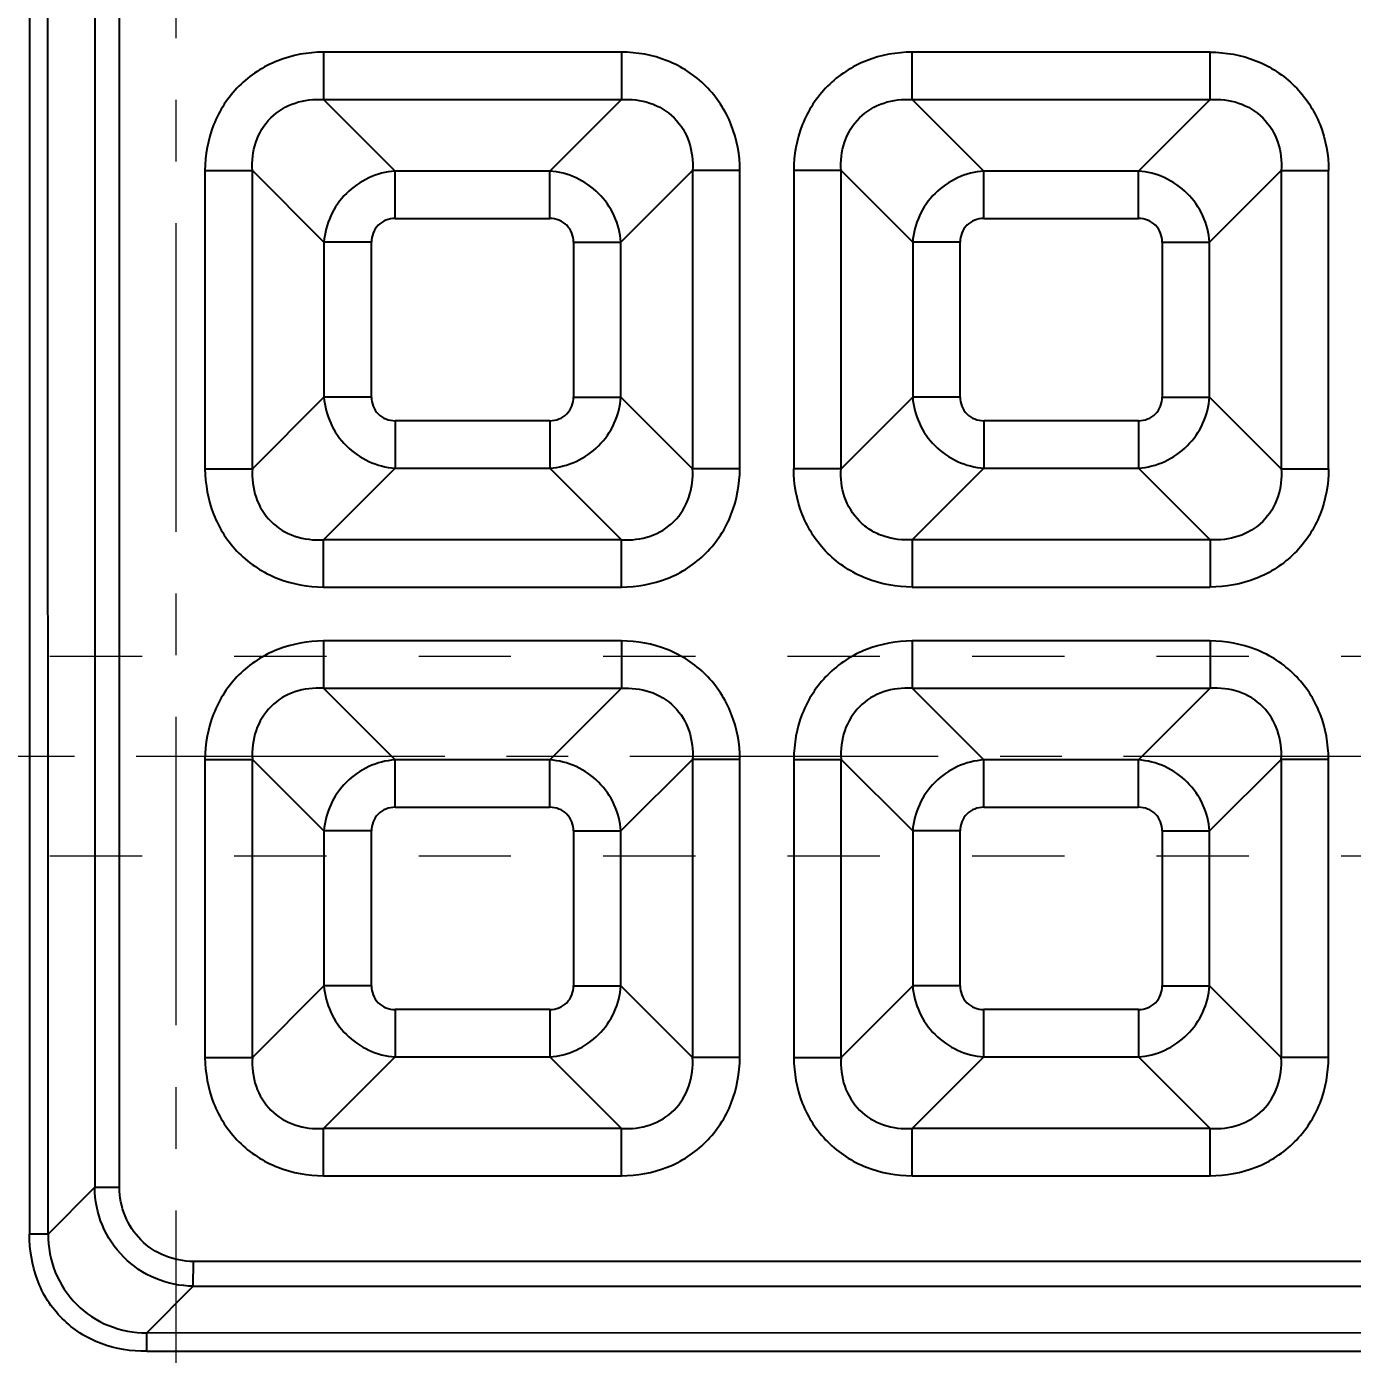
# Model space of a CAD drawing. Header units: millimetres. Extents: x 2750 to 4049, y 1371 to 1831.
# Drawn here: x 3110.2 to 3163.4, y 1620.3 to 1673.6 of the extents above; entities that cross this region are included whole.
import ezdxf

# ---------------------------------------------------------------- set-up
doc = ezdxf.new("R2010")
doc.units = ezdxf.units.MM
doc.linetypes.add('CENTER', pattern=[0.6, 0.375, -0.075, 0.075, -0.075])
doc.linetypes.add('HIDDEN', pattern=[0.2, 0.1, -0.1])
doc.layers.add('11', color=7, linetype='Continuous')
doc.layers.add('center', color=1, linetype='CENTER', lineweight=9)
doc.layers.add('cool', color=153, linetype='HIDDEN', lineweight=9)
doc.styles.get("Standard").update_dxf_attribs({"font": 'arial.ttf'})
doc.dimstyles.get("Standard").update_dxf_attribs({"dimtxt": 0.18, "dimasz": 0.18, "dimexe": 0.18, "dimexo": 0.0625, "dimgap": 0.09, "dimtad": 0, "dimtih": 1, "dimtoh": 1, "dimzin": 0, "dimdsep": 46, "dimtxsty": 'Standard', "dimcen": 0.09, "dimadec": 0, "dimazin": 0, "dimtfac": 1, "dimtofl": 0, "dimtmove": 0, "dimatfit": 3, "dimfxl": 0, "dimtolj": 1, "dimtzin": 0, "dimarcsym": 0})

# ---------------------------------------------------------------- blocks, each defined once
blk = doc.blocks.new('*D57')
at = {"color": 4, "lineweight": -2, "transparency": 16777216}
blk.add_line((3267.385, 1644.343), (3285.665, 1644.343), dxfattribs=at)
at = {"layer": 'Defpoints', "color": 0, "transparency": 16777216}
for p in [(3267.385, 1644.343), (3285.665, 1644.343), (3116.195, 1615.342)]:
    blk.add_point(p, dxfattribs=at)
at = {"color": 6, "transparency": 16777216, "insert": (3294.136, 1644.343), "char_height": 5, "attachment_point": 5}
blk.add_mtext('\\A1;29.00', dxfattribs=at)
blk = doc.blocks.new('*D87')
at = {"color": 4, "lineweight": -2, "transparency": 16777216}
blk.add_line((3225.591, 1663.342), (3285.665, 1663.342), dxfattribs=at)
at = {"layer": 'Defpoints', "color": 0, "transparency": 16777216}
for p in [(3225.591, 1663.342), (3285.665, 1663.342), (3116.195, 1615.342)]:
    blk.add_point(p, dxfattribs=at)
at = {"color": 6, "transparency": 16777216, "insert": (3294.194, 1663.342), "char_height": 5, "attachment_point": 5}
blk.add_mtext('\\A1;48.00', dxfattribs=at)
blk = doc.blocks.new('*D88')
at = {"color": 4, "lineweight": -2, "transparency": 16777216}
blk.add_line((3203.591, 1697.342), (3285.665, 1697.342), dxfattribs=at)
at = {"layer": 'Defpoints', "color": 0, "transparency": 16777216}
for p in [(3203.591, 1697.342), (3285.665, 1697.342), (3116.195, 1615.342)]:
    blk.add_point(p, dxfattribs=at)
at = {"color": 6, "transparency": 16777216, "insert": (3294.096, 1697.342), "char_height": 5, "attachment_point": 5}
blk.add_mtext('\\A1;82.00', dxfattribs=at)
blk = doc.blocks.new('*D89')
at = {"color": 4, "lineweight": -2, "transparency": 16777216}
blk.add_line((3226.163, 1712.343), (3285.665, 1712.343), dxfattribs=at)
at = {"layer": 'Defpoints', "color": 0, "transparency": 16777216}
for p in [(3226.163, 1712.343), (3285.665, 1712.343), (3116.195, 1615.342)]:
    blk.add_point(p, dxfattribs=at)
at = {"color": 6, "transparency": 16777216, "insert": (3294.093, 1712.343), "char_height": 5, "attachment_point": 5}
blk.add_mtext('\\A1;97.00', dxfattribs=at)
blk = doc.blocks.new('*D90')
at = {"color": 4, "lineweight": -2, "transparency": 16777216}
blk.add_line((3163.591, 1726.342), (3285.665, 1726.342), dxfattribs=at)
at = {"layer": 'Defpoints', "color": 0, "transparency": 16777216}
for p in [(3163.591, 1726.342), (3285.665, 1726.342), (3116.195, 1615.342)]:
    blk.add_point(p, dxfattribs=at)
at = {"color": 6, "transparency": 16777216, "insert": (3295.8, 1726.342), "char_height": 5, "attachment_point": 5}
blk.add_mtext('\\A1;111.00', dxfattribs=at)
blk = doc.blocks.new('*D91')
at = {"color": 4, "lineweight": -2, "transparency": 16777216}
blk.add_line((3120.595, 1732.342), (3285.665, 1732.342), dxfattribs=at)
at = {"layer": 'Defpoints', "color": 0, "transparency": 16777216}
for p in [(3120.595, 1732.342), (3285.665, 1732.342), (3116.195, 1615.342)]:
    blk.add_point(p, dxfattribs=at)
at = {"color": 6, "transparency": 16777216, "insert": (3295.8, 1732.342), "char_height": 5, "attachment_point": 5}
blk.add_mtext('\\A1;117.00', dxfattribs=at)
blk = doc.blocks.new('*D58')
at = {"color": 4, "lineweight": -2, "transparency": 16777216}
blk.add_line((3116.195, 1763.362), (3116.195, 1782.427), dxfattribs=at)
at = {"layer": 'Defpoints', "color": 0, "transparency": 16777216}
for p in [(3116.195, 1782.427), (3116.195, 1763.362), (3116.195, 1615.342)]:
    blk.add_point(p, dxfattribs=at)
at = {"color": 6, "transparency": 16777216, "insert": (3116.195, 1788.912), "char_height": 5, "attachment_point": 5, "rotation": 90}
blk.add_mtext('\\A1;0.00', dxfattribs=at)
blk = doc.blocks.new('*D59')
at = {"color": 4, "lineweight": -2, "transparency": 16777216}
for p, q in [((3159.221, 1772.171), (3159.221, 1782.171)), ((3159.191, 1762.171), (3159.221, 1772.171)), ((3159.191, 1730.742), (3159.191, 1762.171))]:
    blk.add_line(p, q, dxfattribs=at)
at = {"layer": 'Defpoints', "color": 0, "transparency": 16777216}
for p in [(3159.221, 1782.171), (3159.191, 1730.742), (3116.195, 1615.342)]:
    blk.add_point(p, dxfattribs=at)
at = {"color": 6, "transparency": 16777216, "insert": (3159.221, 1790.699), "char_height": 5, "attachment_point": 5, "rotation": 90}
blk.add_mtext('\\A1;43.00', dxfattribs=at)
blk = doc.blocks.new('*D98')
at = {"color": 4, "lineweight": -2, "transparency": 16777216}
blk.add_line((3199.191, 1701.742), (3199.191, 1782.171), dxfattribs=at)
at = {"layer": 'Defpoints', "color": 0, "transparency": 16777216}
for p in [(3199.191, 1782.171), (3199.191, 1701.742), (3116.195, 1615.342)]:
    blk.add_point(p, dxfattribs=at)
at = {"color": 6, "transparency": 16777216, "insert": (3199.191, 1790.602), "char_height": 5, "attachment_point": 5, "rotation": 90}
blk.add_mtext('\\A1;83.00', dxfattribs=at)
blk = doc.blocks.new('*D99')
at = {"color": 4, "lineweight": -2, "transparency": 16777216}
blk.add_line((3221.191, 1667.742), (3221.191, 1782.171), dxfattribs=at)
at = {"layer": 'Defpoints', "color": 0, "transparency": 16777216}
for p in [(3221.191, 1782.171), (3221.191, 1667.742), (3116.195, 1615.342)]:
    blk.add_point(p, dxfattribs=at)
at = {"color": 6, "transparency": 16777216, "insert": (3221.191, 1792.306), "char_height": 5, "attachment_point": 5, "rotation": 90}
blk.add_mtext('\\A1;105.00', dxfattribs=at)
blk = doc.blocks.new('*D62')
at = {"color": 4, "lineweight": -2, "transparency": 16777216}
blk.add_line((2965.005, 1644.343), (2946.725, 1644.343), dxfattribs=at)
at = {"layer": 'Defpoints', "color": 0, "transparency": 16777216}
for p in [(2946.725, 1644.343), (2965.005, 1644.343), (3116.195, 1615.342)]:
    blk.add_point(p, dxfattribs=at)
at = {"color": 6, "transparency": 16777216, "insert": (2938.255, 1644.343), "char_height": 5, "attachment_point": 5}
blk.add_mtext('\\A1;29.00', dxfattribs=at)
blk = doc.blocks.new('*D63')
at = {"color": 4, "lineweight": -2, "transparency": 16777216}
blk.add_line((3007.769, 1663.342), (2946.725, 1663.342), dxfattribs=at)
at = {"layer": 'Defpoints', "color": 0, "transparency": 16777216}
for p in [(2946.725, 1663.342), (3007.769, 1663.342), (3116.195, 1615.342)]:
    blk.add_point(p, dxfattribs=at)
at = {"color": 6, "transparency": 16777216, "insert": (2938.197, 1663.342), "char_height": 5, "attachment_point": 5}
blk.add_mtext('\\A1;48.00', dxfattribs=at)
blk = doc.blocks.new('*D64')
at = {"color": 4, "lineweight": -2, "transparency": 16777216}
blk.add_line((3029.769, 1697.342), (2946.725, 1697.342), dxfattribs=at)
at = {"layer": 'Defpoints', "color": 0, "transparency": 16777216}
for p in [(2946.725, 1697.342), (3029.769, 1697.342), (3116.195, 1615.342)]:
    blk.add_point(p, dxfattribs=at)
at = {"color": 6, "transparency": 16777216, "insert": (2938.294, 1697.342), "char_height": 5, "attachment_point": 5}
blk.add_mtext('\\A1;82.00', dxfattribs=at)
blk = doc.blocks.new('*D65')
at = {"color": 4, "lineweight": -2, "transparency": 16777216}
blk.add_line((3006.228, 1712.343), (2946.725, 1712.343), dxfattribs=at)
at = {"layer": 'Defpoints', "color": 0, "transparency": 16777216}
for p in [(2946.725, 1712.343), (3006.228, 1712.343), (3116.195, 1615.342)]:
    blk.add_point(p, dxfattribs=at)
at = {"color": 6, "transparency": 16777216, "insert": (2938.297, 1712.343), "char_height": 5, "attachment_point": 5}
blk.add_mtext('\\A1;97.00', dxfattribs=at)
blk = doc.blocks.new('*D66')
at = {"color": 4, "lineweight": -2, "transparency": 16777216}
blk.add_line((3068.769, 1726.342), (2946.725, 1726.342), dxfattribs=at)
at = {"layer": 'Defpoints', "color": 0, "transparency": 16777216}
for p in [(2946.725, 1726.342), (3068.769, 1726.342), (3116.195, 1615.342)]:
    blk.add_point(p, dxfattribs=at)
at = {"color": 6, "transparency": 16777216, "insert": (2936.59, 1726.342), "char_height": 5, "attachment_point": 5}
blk.add_mtext('\\A1;111.00', dxfattribs=at)
blk = doc.blocks.new('*D67')
at = {"color": 4, "lineweight": -2, "transparency": 16777216}
blk.add_line((3111.795, 1732.342), (2946.725, 1732.342), dxfattribs=at)
at = {"layer": 'Defpoints', "color": 0, "transparency": 16777216}
for p in [(2946.725, 1732.342), (3111.795, 1732.342), (3116.195, 1615.342)]:
    blk.add_point(p, dxfattribs=at)
at = {"color": 6, "transparency": 16777216, "insert": (2936.59, 1732.342), "char_height": 5, "attachment_point": 5}
blk.add_mtext('\\A1;117.00', dxfattribs=at)
blk = doc.blocks.new('*D74')
at = {"color": 4, "lineweight": -2, "transparency": 16777216}
for p, q in [((3073.169, 1772.171), (3073.169, 1782.171)), ((3073.199, 1762.171), (3073.169, 1772.171)), ((3073.199, 1730.7), (3073.199, 1762.171))]:
    blk.add_line(p, q, dxfattribs=at)
at = {"layer": 'Defpoints', "color": 0, "transparency": 16777216}
for p in [(3073.169, 1782.171), (3073.199, 1730.7), (3116.195, 1615.342)]:
    blk.add_point(p, dxfattribs=at)
at = {"color": 6, "transparency": 16777216, "insert": (3073.169, 1790.699), "char_height": 5, "attachment_point": 5, "rotation": 90}
blk.add_mtext('\\A1;43.00', dxfattribs=at)
blk = doc.blocks.new('*D75')
at = {"color": 4, "lineweight": -2, "transparency": 16777216}
for p, q in [((3034.169, 1772.171), (3034.169, 1782.171)), ((3033.199, 1762.171), (3034.169, 1772.171)), ((3033.199, 1701.742), (3033.199, 1762.171))]:
    blk.add_line(p, q, dxfattribs=at)
at = {"layer": 'Defpoints', "color": 0, "transparency": 16777216}
for p in [(3034.169, 1782.171), (3033.199, 1701.742), (3116.195, 1615.342)]:
    blk.add_point(p, dxfattribs=at)
at = {"color": 6, "transparency": 16777216, "insert": (3034.169, 1790.602), "char_height": 5, "attachment_point": 5, "rotation": 90}
blk.add_mtext('\\A1;83.00', dxfattribs=at)
blk = doc.blocks.new('*D76')
at = {"color": 4, "lineweight": -2, "transparency": 16777216}
for p, q in [((3012.169, 1772.171), (3012.169, 1782.171)), ((3011.199, 1762.171), (3012.169, 1772.171)), ((3011.199, 1667.742), (3011.199, 1762.171))]:
    blk.add_line(p, q, dxfattribs=at)
at = {"layer": 'Defpoints', "color": 0, "transparency": 16777216}
for p in [(3012.169, 1782.171), (3011.199, 1667.742), (3116.195, 1615.342)]:
    blk.add_point(p, dxfattribs=at)
at = {"color": 6, "transparency": 16777216, "insert": (3012.169, 1792.306), "char_height": 5, "attachment_point": 5, "rotation": 90}
blk.add_mtext('\\A1;105.00', dxfattribs=at)
blk = doc.blocks.new('*D81')
at = {"color": 4, "lineweight": -2, "transparency": 16777216}
for p, q in [((2998.896, 1770.309), (2998.896, 1780.309)), ((2993.195, 1760.309), (2998.896, 1770.309)), ((2993.195, 1624.342), (2993.195, 1760.309))]:
    blk.add_line(p, q, dxfattribs=at)
at = {"layer": 'Defpoints', "color": 0, "transparency": 16777216}
for p in [(2998.896, 1780.309), (2993.195, 1624.342), (3116.195, 1615.342)]:
    blk.add_point(p, dxfattribs=at)
at = {"color": 6, "transparency": 16777216, "insert": (2998.896, 1790.444), "char_height": 5, "attachment_point": 5, "rotation": 90}
blk.add_mtext('\\A1;123.00', dxfattribs=at)
blk = doc.blocks.new('*D82')
at = {"color": 4, "lineweight": -2, "transparency": 16777216}
blk.add_line((2988.795, 1620.342), (2945.646, 1620.342), dxfattribs=at)
at = {"layer": 'Defpoints', "color": 0, "transparency": 16777216}
for p in [(2945.646, 1620.342), (2988.795, 1620.342), (3116.195, 1615.342)]:
    blk.add_point(p, dxfattribs=at)
at = {"color": 6, "transparency": 16777216, "insert": (2939.161, 1620.342), "char_height": 5, "attachment_point": 5}
blk.add_mtext('\\A1;5.00', dxfattribs=at)

msp = doc.modelspace()

# ---------------------------------------------------------------- linework, layer by layer
at = {"layer": '11', "color": 7, "linetype": 'Continuous'}
for p, q in [((3111.055, 1625.165), (3111.04, 1704.414)), ((3112.925, 1702.453), (3112.925, 1627.03)), ((3113.915, 1627.035), (3113.915, 1702.453)), ((3110.312, 1700.965), (3110.312, 1625.165)), ((3122.101, 1672.579), (3122.101, 1670.678)), ((3134.059, 1672.579), (3122.101, 1672.579)), ((3134.059, 1672.579), (3134.059, 1670.678)), ((3145.719, 1670.678), (3145.719, 1672.579)), ((3157.676, 1672.579), (3145.719, 1672.579)), ((3157.676, 1670.678), (3157.676, 1672.579)), ((3122.101, 1670.678), (3134.059, 1670.678)), ((3122.101, 1670.678), (3124.974, 1667.805)), ((3131.186, 1667.805), (3134.059, 1670.678)), ((3145.719, 1670.678), (3157.676, 1670.678)), ((3145.719, 1670.678), (3148.592, 1667.805)), ((3154.803, 1667.805), (3157.676, 1670.678)), ((3117.35, 1667.828), (3117.35, 1655.87)), ((3117.35, 1667.828), (3119.251, 1667.828)), ((3119.251, 1655.87), (3119.251, 1667.827)), ((3122.124, 1664.955), (3119.251, 1667.827)), ((3136.91, 1667.828), (3134.037, 1664.955)), ((3136.91, 1667.828), (3136.91, 1655.87)), ((3138.81, 1667.828), (3136.91, 1667.828)), ((3138.81, 1655.87), (3138.81, 1667.828)), ((3140.968, 1667.828), (3140.968, 1655.87)), ((3142.868, 1667.828), (3140.968, 1667.828)), ((3142.868, 1655.87), (3142.868, 1667.827)), ((3145.741, 1664.955), (3142.868, 1667.827)), ((3160.527, 1667.827), (3157.654, 1664.955)), ((3160.527, 1667.828), (3162.428, 1667.828)), ((3160.527, 1667.827), (3160.527, 1655.87)), ((3162.428, 1655.87), (3162.428, 1667.828)), ((3124.974, 1665.905), (3124.974, 1667.805)), ((3131.186, 1667.805), (3124.974, 1667.805)), ((3131.186, 1665.905), (3131.186, 1667.805)), ((3148.592, 1665.905), (3148.592, 1667.805)), ((3154.803, 1667.805), (3148.592, 1667.805)), ((3154.803, 1665.905), (3154.803, 1667.805)), ((3124.974, 1665.905), (3131.186, 1665.905)), ((3148.592, 1665.905), (3154.803, 1665.905)), ((3122.124, 1664.955), (3122.124, 1658.743)), ((3124.024, 1664.955), (3122.124, 1664.955)), ((3124.024, 1658.743), (3124.024, 1664.955)), ((3132.136, 1664.955), (3132.136, 1658.743)), ((3132.136, 1664.955), (3134.037, 1664.955)), ((3134.037, 1658.743), (3134.037, 1664.955)), ((3145.741, 1664.955), (3145.741, 1658.743)), ((3147.642, 1664.955), (3145.741, 1664.955)), ((3147.642, 1658.743), (3147.642, 1664.955)), ((3155.754, 1664.955), (3155.754, 1658.743)), ((3155.754, 1664.955), (3157.654, 1664.955)), ((3157.654, 1658.743), (3157.654, 1664.955)), ((3119.251, 1655.87), (3122.124, 1658.743)), ((3124.024, 1658.743), (3122.124, 1658.743)), ((3132.136, 1658.743), (3134.037, 1658.743)), ((3134.037, 1658.743), (3136.91, 1655.87)), ((3142.868, 1655.87), (3145.741, 1658.743)), ((3147.642, 1658.743), (3145.741, 1658.743)), ((3155.754, 1658.743), (3157.654, 1658.743)), ((3157.654, 1658.743), (3160.527, 1655.87)), ((3124.974, 1657.793), (3124.974, 1655.892)), ((3131.186, 1657.793), (3124.974, 1657.793)), ((3131.186, 1657.793), (3131.186, 1655.892)), ((3148.592, 1657.793), (3148.592, 1655.892)), ((3154.803, 1657.793), (3148.592, 1657.793)), ((3154.803, 1657.793), (3154.803, 1655.892)), ((3117.35, 1655.87), (3119.251, 1655.87)), ((3124.974, 1655.892), (3122.101, 1653.019)), ((3124.974, 1655.892), (3131.186, 1655.892)), ((3134.059, 1653.019), (3131.186, 1655.892)), ((3138.81, 1655.87), (3136.91, 1655.87)), ((3142.868, 1655.87), (3140.968, 1655.87)), ((3148.592, 1655.892), (3145.719, 1653.019)), ((3148.592, 1655.892), (3154.803, 1655.892)), ((3157.676, 1653.019), (3154.803, 1655.892)), ((3160.527, 1655.87), (3162.428, 1655.87)), ((3122.101, 1651.119), (3122.101, 1653.019)), ((3134.059, 1653.019), (3122.101, 1653.019)), ((3134.059, 1651.119), (3134.059, 1653.019)), ((3145.719, 1653.019), (3145.719, 1651.119)), ((3157.676, 1653.019), (3145.719, 1653.019)), ((3157.676, 1653.019), (3157.676, 1651.119)), ((3122.101, 1651.119), (3134.059, 1651.119)), ((3145.719, 1651.119), (3157.676, 1651.119)), ((3122.101, 1648.961), (3122.101, 1647.061)), ((3134.059, 1648.961), (3122.101, 1648.961)), ((3134.059, 1648.961), (3134.059, 1647.061)), ((3145.719, 1648.961), (3145.719, 1647.061)), ((3157.676, 1648.961), (3145.719, 1648.961)), ((3157.676, 1648.961), (3157.676, 1647.061)), ((3122.101, 1647.061), (3134.059, 1647.061)), ((3122.101, 1647.061), (3124.974, 1644.188)), ((3131.186, 1644.188), (3134.059, 1647.061)), ((3145.719, 1647.061), (3157.676, 1647.061)), ((3145.719, 1647.061), (3148.592, 1644.188)), ((3154.803, 1644.188), (3157.676, 1647.061)), ((3117.35, 1644.21), (3117.35, 1632.253)), ((3117.35, 1644.21), (3119.251, 1644.21)), ((3119.251, 1632.253), (3119.251, 1644.21)), ((3122.124, 1641.337), (3119.251, 1644.21)), ((3124.974, 1642.287), (3124.974, 1644.188)), ((3131.186, 1644.188), (3124.974, 1644.188)), ((3131.186, 1642.287), (3131.186, 1644.188)), ((3136.91, 1644.21), (3134.037, 1641.337)), ((3136.91, 1644.21), (3136.91, 1632.253)), ((3138.81, 1644.21), (3136.91, 1644.21)), ((3138.81, 1632.253), (3138.81, 1644.21)), ((3140.968, 1644.21), (3140.968, 1632.253)), ((3140.968, 1644.21), (3142.868, 1644.21)), ((3142.868, 1632.253), (3142.868, 1644.21)), ((3145.741, 1641.337), (3142.868, 1644.21)), ((3154.803, 1644.188), (3148.592, 1644.188)), ((3148.592, 1642.287), (3148.592, 1644.188)), ((3154.803, 1642.287), (3154.803, 1644.188)), ((3160.527, 1644.21), (3157.654, 1641.337)), ((3162.428, 1644.21), (3160.527, 1644.21)), ((3160.527, 1644.21), (3160.527, 1632.253)), ((3162.428, 1632.253), (3162.428, 1644.21)), ((3124.974, 1642.287), (3131.186, 1642.287)), ((3148.592, 1642.287), (3154.803, 1642.287)), ((3122.124, 1641.337), (3122.124, 1635.126)), ((3124.024, 1641.337), (3122.124, 1641.337)), ((3124.024, 1635.126), (3124.024, 1641.337)), ((3132.136, 1641.337), (3132.136, 1635.126)), ((3132.136, 1641.337), (3134.037, 1641.337)), ((3134.037, 1635.126), (3134.037, 1641.337)), ((3147.642, 1641.337), (3145.741, 1641.337)), ((3145.741, 1641.337), (3145.741, 1635.126)), ((3147.642, 1635.126), (3147.642, 1641.337)), ((3155.754, 1641.337), (3157.654, 1641.337)), ((3155.754, 1641.337), (3155.754, 1635.126)), ((3157.654, 1635.126), (3157.654, 1641.337)), ((3119.251, 1632.253), (3122.124, 1635.126)), ((3124.024, 1635.126), (3122.124, 1635.126)), ((3132.136, 1635.126), (3134.037, 1635.126)), ((3134.037, 1635.126), (3136.91, 1632.253)), ((3142.868, 1632.253), (3145.741, 1635.126)), ((3147.642, 1635.126), (3145.741, 1635.126)), ((3155.754, 1635.126), (3157.654, 1635.126)), ((3157.654, 1635.126), (3160.527, 1632.253)), ((3124.974, 1634.175), (3124.974, 1632.275)), ((3131.186, 1634.175), (3124.974, 1634.175)), ((3131.186, 1634.175), (3131.186, 1632.275)), ((3154.803, 1634.175), (3148.592, 1634.175)), ((3148.592, 1632.275), (3148.592, 1634.175)), ((3154.803, 1634.175), (3154.803, 1632.275)), ((3117.35, 1632.253), (3119.251, 1632.253)), ((3124.974, 1632.275), (3122.101, 1629.402)), ((3124.974, 1632.275), (3131.186, 1632.275)), ((3134.059, 1629.402), (3131.186, 1632.275)), ((3138.81, 1632.253), (3136.91, 1632.253)), ((3140.968, 1632.253), (3142.868, 1632.253)), ((3148.592, 1632.275), (3145.719, 1629.402)), ((3148.592, 1632.275), (3154.803, 1632.275)), ((3157.676, 1629.402), (3154.803, 1632.275)), ((3162.428, 1632.253), (3160.527, 1632.253)), ((3122.101, 1627.501), (3122.101, 1629.402)), ((3134.059, 1629.402), (3122.101, 1629.402)), ((3134.059, 1627.501), (3134.059, 1629.402)), ((3157.676, 1629.402), (3145.719, 1629.402)), ((3145.719, 1627.501), (3145.719, 1629.402)), ((3157.676, 1627.501), (3157.676, 1629.402)), ((3122.101, 1627.501), (3134.059, 1627.501)), ((3145.719, 1627.501), (3157.676, 1627.501)), ((3111.055, 1625.165), (3112.92, 1627.03)), ((3113.915, 1627.035), (3112.925, 1627.035)), ((3111.055, 1625.165), (3110.312, 1625.165)), ((3116.879, 1623.071), (3116.884, 1624.066)), ((3192.302, 1624.066), (3116.884, 1624.066)), ((3116.879, 1623.071), (3115.014, 1621.206)), ((3116.879, 1623.076), (3192.302, 1623.076)), ((3115.014, 1620.464), (3115.014, 1621.206)), ((3194.263, 1621.191), (3115.014, 1621.206)), ((3115.014, 1620.464), (3190.814, 1620.464))]:
    msp.add_line(p, q, dxfattribs=at)
for radius in [87.342, 87.216, 86.564]:
    msp.add_circle((3110.191, 1620.342), radius, dxfattribs=at)
for centre, radius, start, end in [((3116.221, 1620.342), 102.032, 15.93718, 173.82065), ((3116.221, 1620.342), 102.166, 11.51801, 171.23114), ((3116.221, 1620.342), 101.53, 16.85876, 173.82581), ((3116.221, 1620.342), 100.442, 17.04696, 159.08959), ((3116.221, 1620.342), 100.141, 16.58737, 159.08959), ((3116.221, 1620.342), 100.057, 13.76735, 158.94397), ((3116.221, 1620.342), 98.859, 11.90883, 158.81116), ((3110.191, 1620.342), 86.224, 1.58486, 88.41514), ((3110.191, 1620.342), 85.581, 1.58486, 88.41514), ((3110.193, 1620.342), 83.694, 2.93581, 87.06419), ((3110.193, 1620.342), 82.705, 2.93581, 87.06419)]:
    msp.add_arc(centre, radius, start, end, dxfattribs=at)
for points, knots in [([(3122.101, 1672.579), (3121.48, 1672.579), (3120.226, 1672.348), (3118.619, 1671.31), (3117.578, 1669.703), (3117.35, 1668.448), (3117.35, 1667.828)], [0, 0, 0, 0, 0.25017, 0.500034, 0.749869, 1, 1, 1, 1]), ([(3138.81, 1667.828), (3138.81, 1668.449), (3138.58, 1669.703), (3137.541, 1671.31), (3135.935, 1672.351), (3134.68, 1672.579), (3134.059, 1672.579)], [0, 0, 0, 0, 0.25017, 0.500034, 0.749869, 1, 1, 1, 1]), ([(3145.719, 1672.579), (3145.098, 1672.579), (3143.842, 1672.353), (3142.236, 1671.31), (3141.193, 1669.704), (3140.968, 1668.449), (3140.968, 1667.828)], [0, 0, 0, 0, 0.250158, 0.500035, 0.749895, 1, 1, 1, 1]), ([(3157.676, 1672.579), (3158.298, 1672.579), (3159.554, 1672.353), (3161.159, 1671.31), (3162.202, 1669.704), (3162.428, 1668.449), (3162.428, 1667.828)], [0, 0, 0, 0, 0.250182, 0.500038, 0.749876, 1, 1, 1, 1]), ([(3119.251, 1667.828), (3119.228, 1668.207), (3119.31, 1668.988), (3119.921, 1670.009), (3120.942, 1670.619), (3121.722, 1670.701), (3122.101, 1670.678)], [0, 0, 0, 0, 0.249313, 0.500091, 0.750812, 1, 1, 1, 1]), ([(3134.059, 1670.678), (3134.439, 1670.701), (3135.219, 1670.619), (3136.24, 1670.008), (3136.85, 1668.987), (3136.933, 1668.207), (3136.91, 1667.828)], [0, 0, 0, 0, 0.249313, 0.500091, 0.750812, 1, 1, 1, 1]), ([(3142.868, 1667.828), (3142.846, 1668.207), (3142.927, 1668.988), (3143.538, 1670.009), (3144.559, 1670.619), (3145.339, 1670.701), (3145.719, 1670.678)], [0, 0, 0, 0, 0.249311, 0.500089, 0.75081, 1, 1, 1, 1]), ([(3157.676, 1670.678), (3158.056, 1670.701), (3158.837, 1670.619), (3159.858, 1670.008), (3160.468, 1668.987), (3160.55, 1668.207), (3160.527, 1667.828)], [0, 0, 0, 0, 0.249311, 0.500089, 0.75081, 1, 1, 1, 1]), ([(3124.974, 1667.805), (3124.613, 1667.781), (3123.889, 1667.594), (3122.974, 1666.954), (3122.335, 1666.039), (3122.148, 1665.316), (3122.124, 1664.955)], [0, 0, 0, 0, 0.248694, 0.500007, 0.751316, 1, 1, 1, 1]), ([(3134.037, 1664.955), (3134.012, 1665.316), (3133.826, 1666.04), (3133.186, 1666.954), (3132.271, 1667.594), (3131.547, 1667.781), (3131.186, 1667.805)], [0, 0, 0, 0, 0.248694, 0.500007, 0.751316, 1, 1, 1, 1]), ([(3148.592, 1667.805), (3148.231, 1667.781), (3147.507, 1667.594), (3146.592, 1666.954), (3145.952, 1666.039), (3145.766, 1665.316), (3145.741, 1664.955)], [0, 0, 0, 0, 0.248694, 0.500007, 0.751316, 1, 1, 1, 1]), ([(3157.654, 1664.955), (3157.629, 1665.316), (3157.443, 1666.04), (3156.803, 1666.954), (3155.888, 1667.594), (3155.165, 1667.781), (3154.803, 1667.805)], [0, 0, 0, 0, 0.248694, 0.500007, 0.751316, 1, 1, 1, 1]), ([(3124.974, 1665.905), (3124.731, 1665.905), (3124.216, 1665.713), (3124.024, 1665.198), (3124.024, 1664.955)], [0, 0, 0, 0, 0.500164, 1, 1, 1, 1]), ([(3132.136, 1664.955), (3132.136, 1665.198), (3131.944, 1665.713), (3131.429, 1665.905), (3131.186, 1665.905)], [0, 0, 0, 0, 0.500164, 1, 1, 1, 1]), ([(3148.592, 1665.905), (3148.348, 1665.905), (3147.833, 1665.713), (3147.642, 1665.198), (3147.642, 1664.955)], [0, 0, 0, 0, 0.500164, 1, 1, 1, 1]), ([(3155.754, 1664.955), (3155.754, 1665.198), (3155.562, 1665.713), (3155.047, 1665.905), (3154.803, 1665.905)], [0, 0, 0, 0, 0.500164, 1, 1, 1, 1]), ([(3122.124, 1658.743), (3122.148, 1658.382), (3122.335, 1657.658), (3122.975, 1656.743), (3123.889, 1656.103), (3124.613, 1655.917), (3124.974, 1655.892)], [0, 0, 0, 0, 0.248694, 0.500007, 0.751316, 1, 1, 1, 1]), ([(3124.024, 1658.743), (3124.024, 1658.5), (3124.216, 1657.985), (3124.731, 1657.793), (3124.974, 1657.793)], [0, 0, 0, 0, 0.500164, 1, 1, 1, 1]), ([(3131.186, 1655.892), (3131.547, 1655.917), (3132.271, 1656.103), (3133.186, 1656.743), (3133.826, 1657.658), (3134.012, 1658.382), (3134.037, 1658.743)], [0, 0, 0, 0, 0.248694, 0.500007, 0.751316, 1, 1, 1, 1]), ([(3131.186, 1657.793), (3131.429, 1657.793), (3131.944, 1657.985), (3132.136, 1658.5), (3132.136, 1658.743)], [0, 0, 0, 0, 0.500164, 1, 1, 1, 1]), ([(3145.741, 1658.743), (3145.766, 1658.382), (3145.952, 1657.658), (3146.592, 1656.743), (3147.507, 1656.103), (3148.231, 1655.917), (3148.592, 1655.892)], [0, 0, 0, 0, 0.248694, 0.500007, 0.751316, 1, 1, 1, 1]), ([(3147.642, 1658.743), (3147.642, 1658.5), (3147.834, 1657.985), (3148.349, 1657.793), (3148.592, 1657.793)], [0, 0, 0, 0, 0.500164, 1, 1, 1, 1]), ([(3154.803, 1655.892), (3155.165, 1655.917), (3155.888, 1656.103), (3156.803, 1656.743), (3157.443, 1657.658), (3157.629, 1658.382), (3157.654, 1658.743)], [0, 0, 0, 0, 0.248694, 0.500007, 0.751316, 1, 1, 1, 1]), ([(3154.803, 1657.793), (3155.047, 1657.793), (3155.562, 1657.984), (3155.754, 1658.5), (3155.754, 1658.743)], [0, 0, 0, 0, 0.500001, 1, 1, 1, 1]), ([(3117.35, 1655.87), (3117.361, 1655.249), (3117.573, 1653.993), (3118.621, 1652.39), (3120.225, 1651.343), (3121.481, 1651.129), (3122.101, 1651.119)], [0, 0, 0, 0, 0.250132, 0.500023, 0.749897, 1, 1, 1, 1]), ([(3119.251, 1655.87), (3119.228, 1655.484), (3119.313, 1654.703), (3119.925, 1653.693), (3120.934, 1653.082), (3121.715, 1652.996), (3122.101, 1653.019)], [0, 0, 0, 0, 0.25377, 0.499999, 0.746229, 1, 1, 1, 1]), ([(3134.059, 1651.119), (3134.68, 1651.13), (3135.935, 1651.341), (3137.539, 1652.39), (3138.586, 1653.994), (3138.8, 1655.249), (3138.81, 1655.87)], [0, 0, 0, 0, 0.250132, 0.500023, 0.749897, 1, 1, 1, 1]), ([(3134.059, 1653.019), (3134.445, 1652.996), (3135.226, 1653.082), (3136.236, 1653.693), (3136.847, 1654.703), (3136.933, 1655.484), (3136.91, 1655.87)], [0, 0, 0, 0, 0.25377, 0.499999, 0.746229, 1, 1, 1, 1]), ([(3145.719, 1651.119), (3145.098, 1651.119), (3143.842, 1651.345), (3142.236, 1652.388), (3141.193, 1653.993), (3140.968, 1655.249), (3140.968, 1655.87)], [0, 0, 0, 0, 0.250182, 0.500038, 0.749876, 1, 1, 1, 1]), ([(3145.719, 1653.019), (3145.339, 1652.996), (3144.752, 1653.06), (3144.05, 1653.382), (3143.441, 1653.861), (3142.928, 1654.711), (3142.845, 1655.491), (3142.868, 1655.87)], [0, 0, 0, 0, 0.248852, 0.374756, 0.500939, 0.751312, 1, 1, 1, 1]), ([(3162.428, 1655.87), (3162.428, 1655.249), (3162.202, 1653.993), (3161.159, 1652.387), (3159.553, 1651.344), (3158.297, 1651.119), (3157.676, 1651.119)], [0, 0, 0, 0, 0.250182, 0.500038, 0.749876, 1, 1, 1, 1]), ([(3160.527, 1655.87), (3160.55, 1655.49), (3160.468, 1654.71), (3159.857, 1653.689), (3158.836, 1653.078), (3158.056, 1652.996), (3157.676, 1653.019)], [0, 0, 0, 0, 0.249311, 0.500089, 0.75081, 1, 1, 1, 1]), ([(3122.101, 1648.961), (3121.481, 1648.95), (3120.225, 1648.739), (3118.621, 1647.69), (3117.574, 1646.086), (3117.36, 1644.831), (3117.35, 1644.21)], [0, 0, 0, 0, 0.250132, 0.500023, 0.749897, 1, 1, 1, 1]), ([(3138.81, 1644.21), (3138.81, 1644.831), (3138.58, 1646.085), (3137.541, 1647.693), (3135.935, 1648.733), (3134.68, 1648.961), (3134.059, 1648.961)], [0, 0, 0, 0, 0.25017, 0.500034, 0.749869, 1, 1, 1, 1]), ([(3145.719, 1648.961), (3145.098, 1648.95), (3143.842, 1648.739), (3142.239, 1647.69), (3141.192, 1646.086), (3140.978, 1644.831), (3140.968, 1644.21)], [0, 0, 0, 0, 0.250132, 0.500023, 0.749897, 1, 1, 1, 1]), ([(3162.428, 1644.21), (3162.416, 1644.831), (3162.205, 1646.087), (3161.157, 1647.69), (3159.553, 1648.737), (3158.297, 1648.951), (3157.676, 1648.961)], [0, 0, 0, 0, 0.250132, 0.500023, 0.749897, 1, 1, 1, 1]), ([(3122.101, 1647.061), (3121.715, 1647.084), (3120.934, 1646.998), (3119.925, 1646.387), (3119.313, 1645.377), (3119.228, 1644.597), (3119.251, 1644.21)], [0, 0, 0, 0, 0.25377, 0.499999, 0.746229, 1, 1, 1, 1]), ([(3134.059, 1647.061), (3134.439, 1647.083), (3135.219, 1647.002), (3136.24, 1646.391), (3136.85, 1645.37), (3136.933, 1644.59), (3136.91, 1644.21)], [0, 0, 0, 0, 0.249313, 0.500091, 0.750812, 1, 1, 1, 1]), ([(3145.719, 1647.061), (3145.332, 1647.084), (3144.552, 1646.998), (3143.542, 1646.387), (3142.931, 1645.377), (3142.845, 1644.597), (3142.868, 1644.21)], [0, 0, 0, 0, 0.25377, 0.499999, 0.746229, 1, 1, 1, 1]), ([(3160.527, 1644.21), (3160.55, 1644.597), (3160.464, 1645.377), (3159.853, 1646.387), (3158.844, 1646.998), (3158.063, 1647.084), (3157.676, 1647.061)], [0, 0, 0, 0, 0.25377, 0.499999, 0.746229, 1, 1, 1, 1]), ([(3124.974, 1644.188), (3124.613, 1644.163), (3123.889, 1643.977), (3122.974, 1643.337), (3122.335, 1642.422), (3122.148, 1641.698), (3122.124, 1641.337)], [0, 0, 0, 0, 0.248694, 0.500007, 0.751316, 1, 1, 1, 1]), ([(3134.037, 1641.337), (3134.012, 1641.698), (3133.826, 1642.422), (3133.186, 1643.337), (3132.271, 1643.977), (3131.547, 1644.163), (3131.186, 1644.188)], [0, 0, 0, 0, 0.248694, 0.500007, 0.751316, 1, 1, 1, 1]), ([(3148.592, 1644.188), (3148.231, 1644.163), (3147.507, 1643.977), (3146.592, 1643.337), (3145.952, 1642.422), (3145.766, 1641.698), (3145.741, 1641.337)], [0, 0, 0, 0, 0.248694, 0.500007, 0.751316, 1, 1, 1, 1]), ([(3157.654, 1641.337), (3157.629, 1641.698), (3157.443, 1642.422), (3156.803, 1643.337), (3155.888, 1643.977), (3155.165, 1644.163), (3154.803, 1644.188)], [0, 0, 0, 0, 0.248694, 0.500007, 0.751316, 1, 1, 1, 1]), ([(3124.974, 1642.287), (3124.731, 1642.287), (3124.216, 1642.095), (3124.024, 1641.58), (3124.024, 1641.337)], [0, 0, 0, 0, 0.500164, 1, 1, 1, 1]), ([(3132.136, 1641.337), (3132.136, 1641.581), (3131.944, 1642.096), (3131.429, 1642.287), (3131.186, 1642.287)], [0, 0, 0, 0, 0.500164, 1, 1, 1, 1]), ([(3148.592, 1642.287), (3148.348, 1642.287), (3147.833, 1642.095), (3147.642, 1641.58), (3147.642, 1641.337)], [0, 0, 0, 0, 0.500164, 1, 1, 1, 1]), ([(3155.754, 1641.337), (3155.754, 1641.581), (3155.562, 1642.096), (3155.047, 1642.287), (3154.803, 1642.287)], [0, 0, 0, 0, 0.500164, 1, 1, 1, 1]), ([(3122.124, 1635.126), (3122.148, 1634.764), (3122.335, 1634.041), (3122.975, 1633.126), (3123.889, 1632.486), (3124.613, 1632.299), (3124.974, 1632.275)], [0, 0, 0, 0, 0.248694, 0.500007, 0.751316, 1, 1, 1, 1]), ([(3124.024, 1635.126), (3124.024, 1634.882), (3124.216, 1634.367), (3124.731, 1634.175), (3124.974, 1634.175)], [0, 0, 0, 0, 0.500164, 1, 1, 1, 1]), ([(3131.186, 1632.275), (3131.547, 1632.299), (3132.271, 1632.486), (3133.186, 1633.126), (3133.826, 1634.041), (3134.012, 1634.764), (3134.037, 1635.126)], [0, 0, 0, 0, 0.248694, 0.500007, 0.751316, 1, 1, 1, 1]), ([(3131.186, 1634.175), (3131.429, 1634.175), (3131.945, 1634.367), (3132.136, 1634.882), (3132.136, 1635.126)], [0, 0, 0, 0, 0.500001, 1, 1, 1, 1]), ([(3145.741, 1635.126), (3145.766, 1634.764), (3145.952, 1634.041), (3146.592, 1633.126), (3147.507, 1632.486), (3148.231, 1632.299), (3148.592, 1632.275)], [0, 0, 0, 0, 0.248694, 0.500007, 0.751316, 1, 1, 1, 1]), ([(3147.642, 1635.126), (3147.642, 1634.882), (3147.834, 1634.367), (3148.349, 1634.175), (3148.592, 1634.175)], [0, 0, 0, 0, 0.500164, 1, 1, 1, 1]), ([(3154.803, 1634.175), (3155.047, 1634.175), (3155.562, 1634.367), (3155.754, 1634.882), (3155.754, 1635.126)], [0, 0, 0, 0, 0.500164, 1, 1, 1, 1]), ([(3154.803, 1632.275), (3155.165, 1632.299), (3155.888, 1632.486), (3156.803, 1633.126), (3157.443, 1634.041), (3157.629, 1634.764), (3157.654, 1635.126)], [0, 0, 0, 0, 0.248694, 0.500007, 0.751316, 1, 1, 1, 1]), ([(3117.35, 1632.253), (3117.361, 1631.632), (3117.573, 1630.376), (3118.621, 1628.772), (3120.225, 1627.725), (3121.481, 1627.511), (3122.101, 1627.501)], [0, 0, 0, 0, 0.250132, 0.500023, 0.749897, 1, 1, 1, 1]), ([(3119.251, 1632.253), (3119.228, 1631.866), (3119.313, 1631.085), (3119.925, 1630.076), (3120.934, 1629.465), (3121.715, 1629.379), (3122.101, 1629.402)], [0, 0, 0, 0, 0.25377, 0.499999, 0.746229, 1, 1, 1, 1]), ([(3134.059, 1627.501), (3134.68, 1627.512), (3135.935, 1627.724), (3137.539, 1628.772), (3138.586, 1630.376), (3138.8, 1631.632), (3138.81, 1632.253)], [0, 0, 0, 0, 0.250132, 0.500023, 0.749897, 1, 1, 1, 1]), ([(3134.059, 1629.402), (3134.445, 1629.379), (3135.226, 1629.465), (3136.236, 1630.076), (3136.847, 1631.085), (3136.933, 1631.866), (3136.91, 1632.253)], [0, 0, 0, 0, 0.25377, 0.499999, 0.746229, 1, 1, 1, 1]), ([(3140.968, 1632.253), (3140.979, 1631.632), (3141.19, 1630.376), (3142.239, 1628.772), (3143.843, 1627.725), (3145.098, 1627.511), (3145.719, 1627.501)], [0, 0, 0, 0, 0.250132, 0.500023, 0.749897, 1, 1, 1, 1]), ([(3142.868, 1632.253), (3142.845, 1631.866), (3142.931, 1631.085), (3143.542, 1630.076), (3144.552, 1629.465), (3145.332, 1629.379), (3145.719, 1629.402)], [0, 0, 0, 0, 0.25377, 0.499999, 0.746229, 1, 1, 1, 1]), ([(3157.676, 1627.501), (3158.297, 1627.512), (3159.553, 1627.724), (3161.157, 1628.772), (3162.204, 1630.376), (3162.418, 1631.632), (3162.428, 1632.253)], [0, 0, 0, 0, 0.250132, 0.500023, 0.749897, 1, 1, 1, 1]), ([(3157.676, 1629.402), (3158.063, 1629.379), (3158.844, 1629.465), (3159.853, 1630.076), (3160.464, 1631.085), (3160.55, 1631.866), (3160.527, 1632.253)], [0, 0, 0, 0, 0.25377, 0.499999, 0.746229, 1, 1, 1, 1]), ([(3116.884, 1623.076), (3116.37, 1623.08), (3115.331, 1623.288), (3114.016, 1624.168), (3113.137, 1625.482), (3112.929, 1626.521), (3112.925, 1627.035)], [0, 0, 0, 0, 0.249995, 0.500002, 0.750008, 1, 1, 1, 1]), ([(3116.884, 1624.066), (3116.497, 1624.073), (3115.718, 1624.221), (3114.723, 1624.874), (3114.071, 1625.87), (3113.922, 1626.648), (3113.915, 1627.035)], [0, 0, 0, 0, 0.250091, 0.499984, 0.749897, 1, 1, 1, 1]), ([(3115.014, 1620.464), (3114.395, 1620.455), (3113.451, 1620.611), (3112.328, 1621.157), (3111.604, 1621.755), (3111.006, 1622.479), (3110.46, 1623.602), (3110.304, 1624.546), (3110.312, 1625.165)], [0, 0, 0, 0, 0.249494, 0.374762, 0.5, 0.625237, 0.750506, 1, 1, 1, 1]), ([(3111.054, 1625.164), (3111.051, 1624.647), (3111.246, 1623.601), (3112.122, 1622.273), (3113.45, 1621.397), (3114.496, 1621.202), (3115.013, 1621.205)], [0, 0, 0, 0, 0.250044, 0.500001, 0.749954, 1, 1, 1, 1])]:
    msp.add_open_spline(points, degree=3, knots=knots, dxfattribs=at)
at = {"layer": 'center', "color": 1, "linetype": 'CENTER', "ltscale": 33}
msp.add_line((3116.195, 1455.341), (3116.195, 1775.343), dxfattribs=at)
at = {"layer": 'cool', "ltscale": 37}
for p, q in [((2970.525, 1648.343), (3261.865, 1648.343)), ((2970.525, 1640.343), (3261.865, 1640.343))]:
    msp.add_line(p, q, dxfattribs=at)
at = {"layer": 'cool', "color": 1, "linetype": 'CENTER', "ltscale": 33}
msp.add_line((2956.195, 1644.343), (3276.195, 1644.343), dxfattribs=at)

# ---------------------------------------------------------------- dimensions: what is measured, and where the dimension line sits
for feature_location, offset, dtype, origin, picture, middle in [((3011.199, 1667.742), (0.97, 114.429), 1, (3116.195, 1615.342), '*D76', (3012.169, 1792.306)), ((3221.191, 1667.742), (0, 114.429), 1, (3116.195, 1615.342), '*D99', (3221.191, 1792.306)), ((2993.195, 1624.342), (5.702, 155.967), 1, (3116.195, 1615.342), '*D81', (2998.896, 1790.444)), ((3033.199, 1701.742), (0.97, 80.429), 1, (3116.195, 1615.342), '*D75', (3034.169, 1790.602)), ((3073.199, 1730.7), (-0.03, 51.471), 1, (3116.195, 1615.342), '*D74', (3073.169, 1790.699)), ((3159.191, 1730.742), (0.03, 51.429), 1, (3116.195, 1615.342), '*D59', (3159.221, 1790.699)), ((3199.191, 1701.742), (0, 80.429), 1, (3116.195, 1615.342), '*D98', (3199.191, 1790.602)), ((3116.195229042, 1763.362418904), (0, 19.064482636), 1, (3116.195229042, 1615.341911701), '*D58', (3116.195229042, 1788.912235784)), ((3111.795, 1732.342), (-165.07, 0), 0, (3116.195, 1615.342), '*D67', (2936.59, 1732.342)), ((3120.595, 1732.342), (165.07, 0), 0, (3116.195, 1615.342), '*D91', (3295.8, 1732.342)), ((3068.769, 1726.342), (-122.044, 0), 0, (3116.195, 1615.342), '*D66', (2936.59, 1726.342)), ((3163.591, 1726.342), (122.074, 0), 0, (3116.195, 1615.342), '*D90', (3295.8, 1726.342)), ((3006.228, 1712.343), (-59.503, 0), 0, (3116.195, 1615.342), '*D65', (2938.297, 1712.343)), ((3226.163, 1712.343), (59.503, 0), 0, (3116.195, 1615.342), '*D89', (3294.093, 1712.343)), ((3029.769, 1697.342), (-83.044, 0), 0, (3116.195, 1615.342), '*D64', (2938.294, 1697.342)), ((3203.591, 1697.342), (82.074, 0), 0, (3116.195, 1615.342), '*D88', (3294.096, 1697.342)), ((3007.769, 1663.342), (-61.044, 0), 0, (3116.195, 1615.342), '*D63', (2938.197, 1663.342)), ((3225.591, 1663.342), (60.074, 0), 0, (3116.195, 1615.342), '*D87', (3294.194, 1663.342)), ((2965.005, 1644.343), (-18.28, 0), 0, (3116.195, 1615.342), '*D62', (2938.255, 1644.343)), ((3267.385, 1644.343), (18.28, 0), 0, (3116.195, 1615.342), '*D57', (3294.136, 1644.343)), ((2988.795, 1620.342), (-43.148, 0), 0, (3116.195, 1615.342), '*D82', (2939.161, 1620.342))]:
    dim = msp.add_ordinate_dim(feature_location=feature_location, offset=offset, dtype=dtype, origin=origin, dimstyle='Standard', override={"dimtxt": 5, "dimasz": 5, "dimexe": 0, "dimexo": 0, "dimgap": 0, "dimtih": 0, "dimtoh": 0, "dimzin": 0, "dimcen": 0, "dimclrd": 4, "dimclre": 4, "dimclrt": 6, "dimadec": 2, "dimtp": 0, "dimtm": 0, "dimtzin": 0})
    dim.commit()
    dim.dimension.update_dxf_attribs({"geometry": picture, "text_midpoint": middle})

doc.saveas('drawing.dxf')
